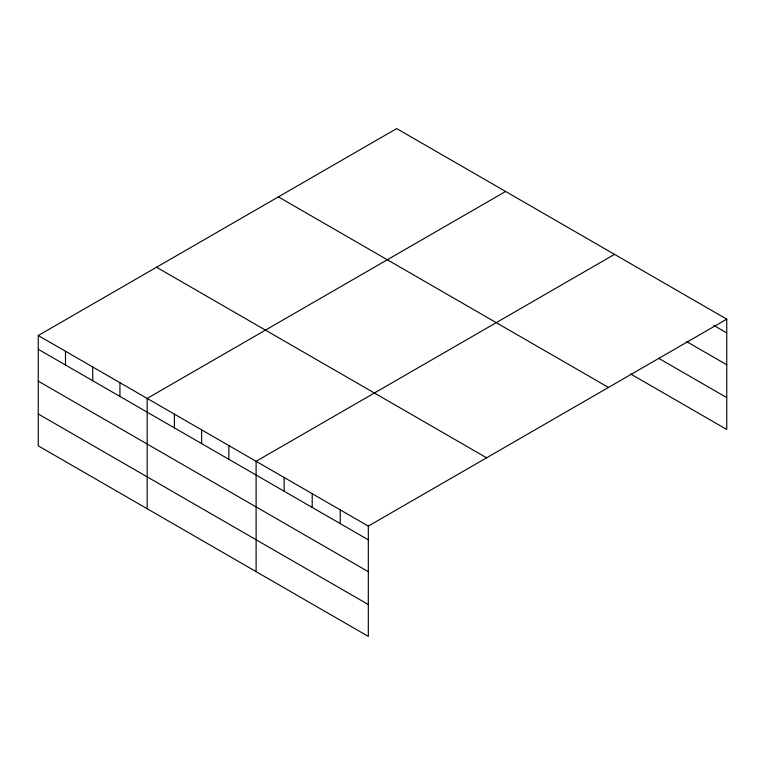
<?xml version="1.0" encoding="UTF-8"?>
<svg xmlns="http://www.w3.org/2000/svg" width="765" height="765" viewBox="0 0 765 765"><rect width="100%" height="100%" fill="white"/><g stroke="black" fill="none" stroke-linecap="round" stroke-linejoin="round"><path stroke-width="1.15" d="M38.25 335.529L368.319 526.091L368.319 636.413L38.25 445.842L38.25 335.529L396.681 128.587L726.75 319.158L726.75 429.471L630.561 373.942M505.598 191.48L147.176 398.412L147.176 508.735M614.524 254.363L256.103 461.295L256.103 571.618M368.319 526.091L726.75 319.158M713.726 325.383L726.75 332.899M686.674 341.63L726.75 364.771M658.617 358.269L726.75 397.609M278.393 196.882L608.471 387.444M156.529 267.234L486.607 457.805M38.25 349.27L368.319 539.832M38.25 381.142L368.319 571.704M38.25 413.98L368.319 604.541M340.262 509.892L340.262 523.643M312.206 493.693L312.206 507.444M284.15 477.494L284.15 491.245M228.869 445.574L228.869 459.325M201.635 429.853L201.635 443.604M174.401 414.133L174.401 427.874M119.942 382.691L119.942 396.433M92.708 366.971L92.708 380.712M65.484 351.25L65.484 364.991"/></g></svg>
